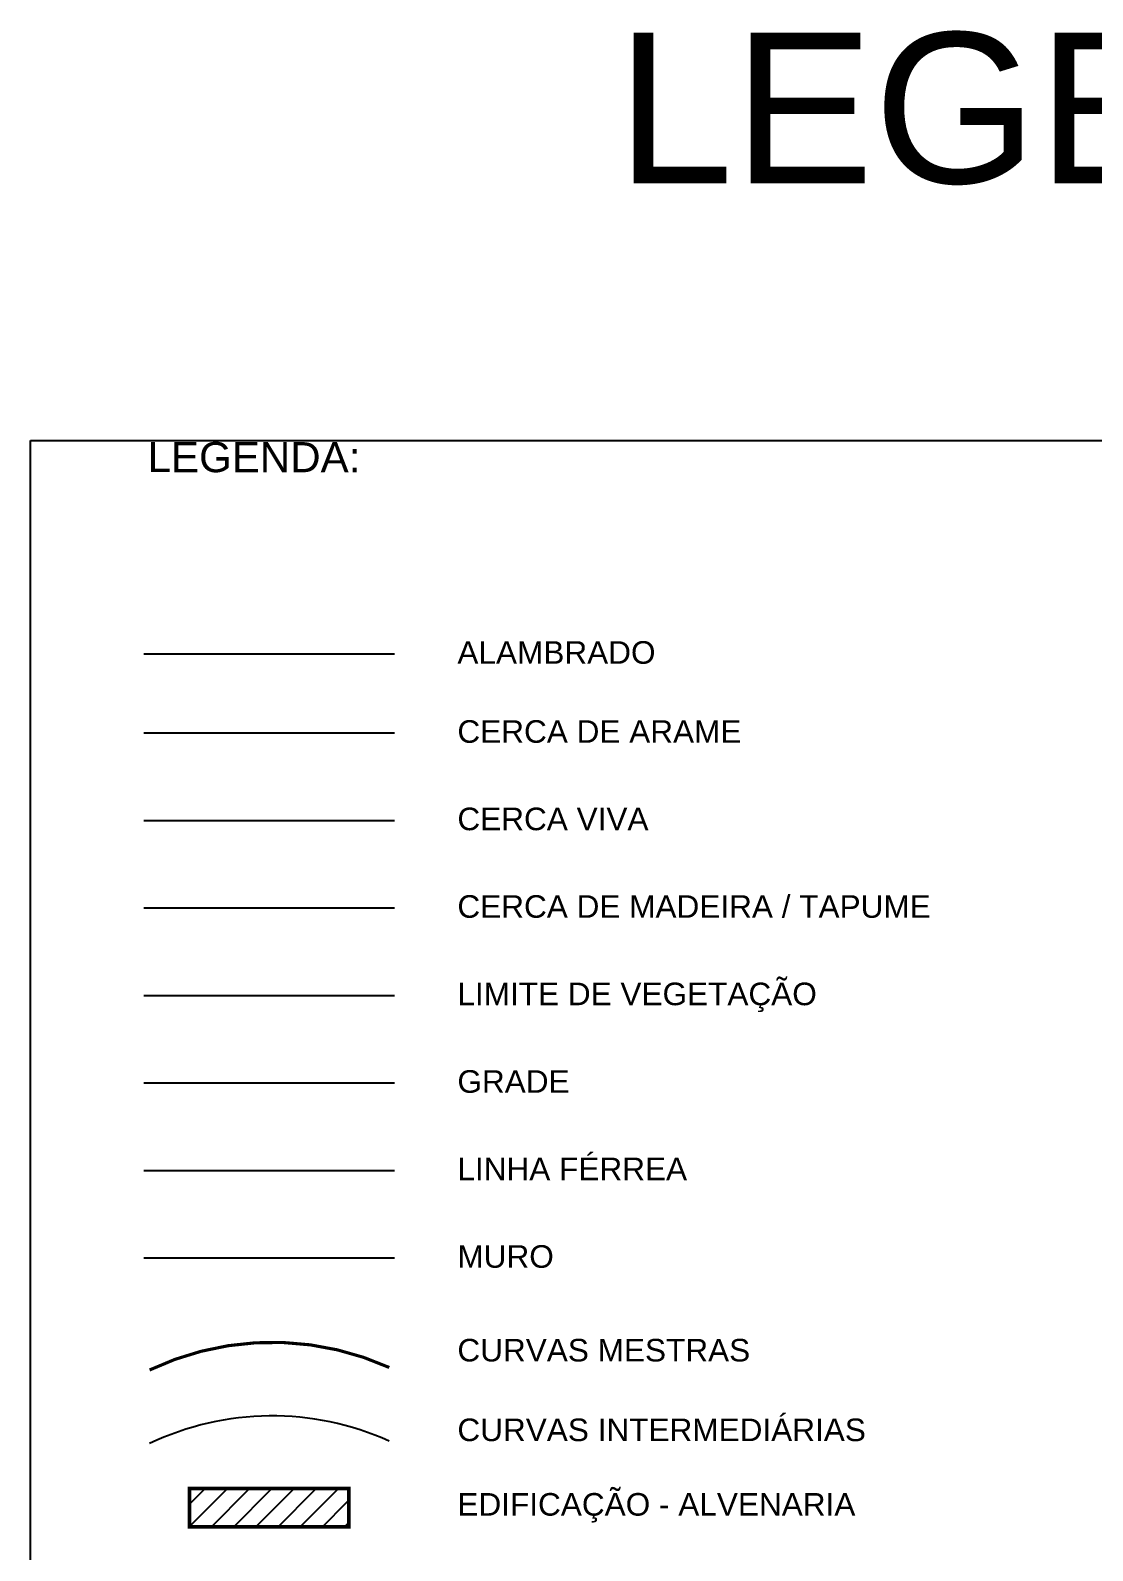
# Model space of a CAD drawing. Extents: x 190546 to 194941, y 8251022 to 8268833.
# Drawn here: x 190750.6 to 190835.3, y 8251551.2 to 8251672.4 of the extents above; entities that cross this region are included whole.
import ezdxf
from ezdxf.enums import TextEntityAlignment as Align

# ---------------------------------------------------------------- set-up
doc = ezdxf.new("R2010")
doc.units = 0
doc.header["$LTSCALE"] = 10
doc.header["$MEASUREMENT"] = 0
for name, color, linetype in [('TOP-ALAMBRADO', 157, 'ALAMBRADO'), ('TOP-CERCA', 7, 'CERCA'), ('TOP-CERCA_DE_MADEIRA-TAPUM', 24, 'CERCA_MADEIRA'), ('TOP-CERCA_VIVA', 94, 'CERCA_VIVA'), ('TOP-CURVA_INTERMED', 13, 'CONTINUOUS'), ('TOP-CURVA_MESTRA', 14, 'CONTINUOUS'), ('TOP-GRADE', 167, 'GRADE'), ('TOP-HATCH_EDIFICAÇÃO-ALVEN', 184, 'CONTINUOUS'), ('TOP-LIMITE_DE_VEGETAÇÃO', 80, 'LIMITE_VEGET'), ('TOP-LINHA_FÉRREA', 147, 'ESTRADA_FERRO'), ('TOP-MURO', 3, 'CONTINUOUS'), ('TOP-URB', 250, 'CONTINUOUS')]:
    doc.layers.add(name, color=color, linetype=linetype)
doc.styles.add('ARIAL', font='arial.ttf', dxfattribs={"height": 1.1})
doc.styles.get("Standard").update_dxf_attribs({"font": 'txt.shx'})
doc.linetypes.add('ALAMBRADO', pattern='A,1,-0.04,["=",STANDARD,S=0.2,R=0,X=-0.025,Y=-0.1],-0.123', length=1.163)
doc.linetypes.add('CERCA', pattern='A,1,-0.04,["X",STANDARD,S=0.1,R=0,X=-0.025,Y=-0.05],-0.05', length=1.09)
doc.linetypes.add('CERCA_MADEIRA', pattern='A,1,-0.04,["//",STANDARD,S=0.1,R=0,X=-0.025,Y=-0.05],-0.16', length=1.2)
doc.linetypes.add('CERCA_VIVA', pattern='A,1,-0.05,[133,ltypeshp.shx,S=0.05,R=0,X=-0.05,Y=0],-0.05', length=1.1)
doc.linetypes.add('ESTRADA_FERRO', pattern='A,1,-0.01,["l",STANDARD,S=0.5,R=0,X=-0.1,Y=-0.25]', length=1.01)
doc.linetypes.add('GRADE', pattern='A,1,-0.04,["#",STANDARD,S=0.2,R=90,X=0.18,Y=-0.066],-0.2', length=1.24)
doc.linetypes.add('LIMITE_VEGET', pattern='A,1,-0.05,["V",STANDARD,S=0.1,R=0,X=-0.05,Y=-0.1],-0.05', length=1.1)

msp = doc.modelspace()

# ---------------------------------------------------------------- hatches: boundary and pattern name
at = {"layer": 'TOP-HATCH_EDIFICAÇÃO-ALVEN'}
h = msp.add_hatch(dxfattribs=at)
h.set_pattern_fill('ANSI31', color=256, scale=10)
h.set_pattern_definition([(45, (14712.2111, -2991.472), (-0.88388347648, 0.88388347648), [])])
h.paths.add_polyline_path([(190763.25, 8251553), (190763.25, 8251556.06), (190775.95, 8251556.06), (190775.95, 8251553)])

# ---------------------------------------------------------------- linework, layer by layer
at = {"layer": 'TOP-ALAMBRADO', "linetype": 'ALAMBRADO'}
msp.add_lwpolyline([(190779.67, 8251622.63), (190759.67, 8251622.63)], dxfattribs=at)
at = {"layer": 'TOP-CERCA', "ltscale": 1.4, "flags": 128}
msp.add_lwpolyline([(190779.67, 8251616.33), (190759.67, 8251616.33)], dxfattribs=at)
at = {"layer": 'TOP-CERCA_DE_MADEIRA-TAPUM'}
msp.add_lwpolyline([(190779.67, 8251602.38), (190759.67, 8251602.38)], dxfattribs=at)
at = {"layer": 'TOP-CERCA_VIVA'}
msp.add_lwpolyline([(190779.67, 8251609.36), (190759.67, 8251609.36)], dxfattribs=at)
at = {"layer": 'TOP-CURVA_INTERMED'}
msp.add_arc((190769.9, 8251539.23), 22.68, 65.7119, 115.4873, dxfattribs=at)
at = {"layer": 'TOP-CURVA_MESTRA', "const_width": 0.25}
msp.add_lwpolyline([(190779.24, 8251565.77, 0.220667), (190760.14, 8251565.57)], format="xyb", dxfattribs=at)
at = {"layer": 'TOP-GRADE', "linetype": 'GRADE'}
msp.add_lwpolyline([(190779.67, 8251588.43), (190759.67, 8251588.43)], dxfattribs=at)
at = {"layer": 'TOP-LIMITE_DE_VEGETAÇÃO'}
msp.add_lwpolyline([(190779.67, 8251595.4), (190759.67, 8251595.4)], dxfattribs=at)
at = {"layer": 'TOP-LINHA_FÉRREA'}
msp.add_lwpolyline([(190779.67, 8251581.45), (190759.67, 8251581.45)], dxfattribs=at)
at = {"layer": 'TOP-MURO'}
msp.add_lwpolyline([(190779.67, 8251574.48), (190759.67, 8251574.48)], dxfattribs=at)
at = {"layer": 'TOP-URB', "ltscale": 1.4}
msp.add_lwpolyline([(190750.64, 8251639.68), (190925.64, 8251639.68), (190925.64, 8251191.68), (190750.64, 8251191.68)], close=True, dxfattribs=at)
at = {"layer": 'TOP-URB', "const_width": 0.3}
msp.add_lwpolyline([(190763.32, 8251556.12), (190776.01, 8251556.12), (190776.01, 8251553.07), (190763.32, 8251553.07)], close=True, dxfattribs=at)

# ---------------------------------------------------------------- texts
at = {"layer": 'TOP-URB', "color": 4, "style": 'ARIAL'}
msp.add_text('LEGENDA', height=12, dxfattribs=at).set_placement((190837.4, 8251660.18), align=Align.CENTER)
at = {"layer": 'TOP-URB', "style": 'ARIAL'}
msp.add_text('LEGENDA:', height=2.4, rotation=359.9751, dxfattribs=at).set_placement((190768.46, 8251637.14), align=Align.CENTER)
for s, p in [('ALAMBRADO', (190784.67, 8251621.87)), ('CERCA VIVA', (190784.67, 8251608.6)), ('CERCA DE MADEIRA / TAPUME', (190784.67, 8251601.62)), ('LIMITE DE VEGETAÇÃO', (190784.67, 8251594.65)), ('GRADE', (190784.67, 8251587.67)), ('LINHA FÉRREA', (190784.67, 8251580.7)), ('MURO', (190784.67, 8251573.72)), ('CURVAS MESTRAS', (190784.67, 8251566.25)), ('CURVAS INTERMEDIÁRIAS', (190784.67, 8251559.9)), ('EDIFICAÇÃO - ALVENARIA', (190784.67, 8251553.96))]:
    msp.add_text(s, height=1.8, dxfattribs=at).set_placement(p)
at = {"layer": 'TOP-URB', "ltscale": 1.4, "style": 'ARIAL'}
msp.add_text('CERCA DE ARAME', height=1.8, dxfattribs=at).set_placement((190784.67, 8251615.57))

doc.saveas('drawing.dxf')
